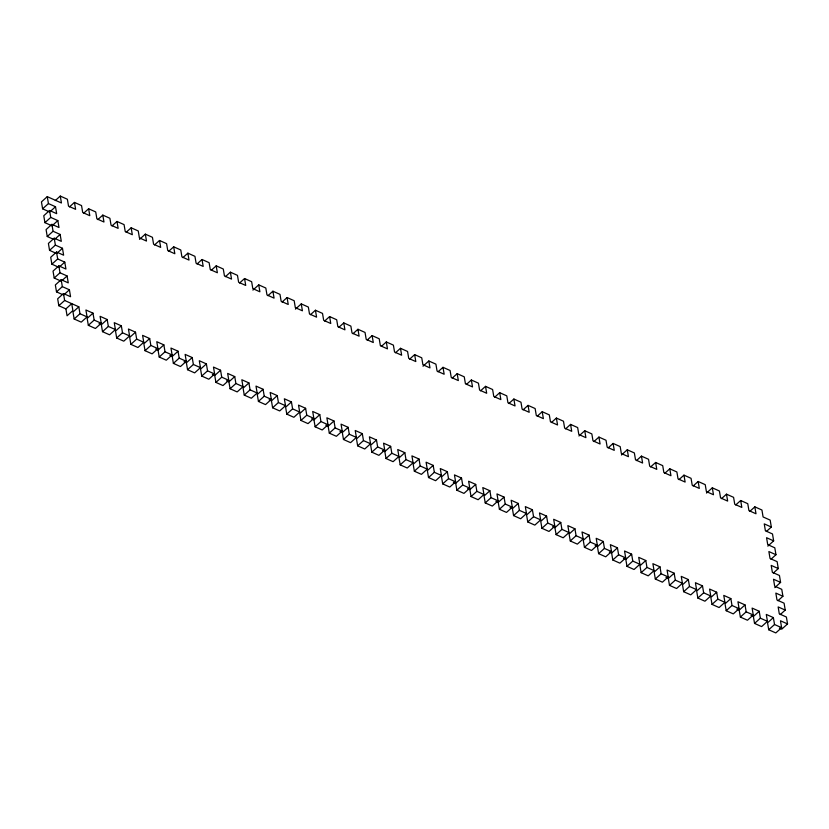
<?xml version="1.0" encoding="UTF-8"?>
<svg xmlns="http://www.w3.org/2000/svg" width="829" height="829" viewBox="0 0 829 829"><rect width="100%" height="100%" fill="white"/><g stroke="black" fill="none" stroke-linecap="round" stroke-linejoin="round"><path stroke-width="1.24" d="M55.294 200.566L60.289 196.069L61.439 202.991L47.263 196.649L41.45 201.893L42.611 208.815L49.699 211.986M42.611 208.815L48.424 203.571L47.263 196.649M48.424 203.571L55.512 206.742L56.673 213.664L49.585 210.493L43.771 215.737L44.921 222.659L52.009 225.83M50.528 211.24L55.512 206.742M44.921 222.659L50.745 217.416L49.585 210.493M69.47 206.908L74.455 202.411L81.543 205.582L82.703 212.504L89.791 215.675L88.63 208.763L83.646 213.25M50.745 217.416L57.833 220.587L58.994 227.509L51.906 224.338L46.082 229.581L47.243 236.503L53.149 239.146M52.838 225.084L57.833 220.587M47.243 236.503L53.056 231.26L51.906 224.338M54.217 238.182L48.403 243.425L49.553 250.348L56.641 253.519L62.465 248.275L55.377 245.104L54.217 238.182L61.305 241.353L60.144 234.431L53.056 231.26M55.16 238.918L60.144 234.431M49.553 250.348L55.377 245.104M62.465 248.275L63.626 255.197L56.538 252.026L50.714 257.259L51.875 264.182L58.963 267.352M97.822 219.592L102.806 215.105L109.894 218.276L111.055 225.198L118.143 228.369L116.982 221.447L111.998 225.934M51.875 264.182L57.688 258.949L56.538 252.026M57.688 258.949L64.776 262.119L65.937 269.042L58.849 265.871L53.035 271.104L54.196 278.026L61.273 281.197M59.792 266.606L64.776 262.119M54.196 278.026L60.009 272.793L58.849 265.871M60.009 272.793L67.097 275.964L68.258 282.876L61.17 279.705L55.346 284.948L56.507 291.87L62.413 294.513M62.113 280.451L67.097 275.964M56.507 291.87L62.33 286.627L61.17 279.705M126.174 232.275L131.158 227.788L138.246 230.959L139.407 237.882L146.495 241.052L145.334 234.13L139.51 239.363M62.33 286.627L69.408 289.798L70.569 296.72L63.481 293.549L57.667 298.792L58.828 305.714L65.916 308.885L67.066 315.808L72.89 310.564L71.729 303.642L65.916 308.885M63.595 295.041L69.408 289.798M58.828 305.714L64.641 300.471L63.481 293.549M64.641 300.471L78.817 306.813L72.993 312.056L74.154 318.978L81.242 322.149L87.066 316.906L85.905 309.984L92.993 313.155L94.154 320.077L101.242 323.248L95.418 328.491L88.33 325.32L87.169 318.398L92.993 313.155M154.515 244.959L159.51 240.472L166.598 243.643L167.748 250.565L174.836 253.736L173.686 246.814L168.691 251.301M74.154 318.978L79.978 313.735L78.817 306.813M88.33 325.32L94.154 320.077M121.345 325.838L115.521 331.082L116.682 338.004L123.77 341.175L129.583 335.932L122.495 332.761L121.345 325.838L114.257 322.668L115.407 329.59L109.594 334.833L102.506 331.662L101.345 324.74L107.169 319.497L100.081 316.326L101.242 323.248M182.867 257.643L187.862 253.156L194.939 256.327L196.1 263.249L203.188 266.42L202.027 259.498L197.043 263.985M102.506 331.662L108.33 326.419L107.169 319.497M116.682 338.004L122.495 332.761M129.583 335.932L128.433 329.009L135.51 332.18L129.697 337.424L130.858 344.346L137.946 347.517L143.759 342.273L142.598 335.362L149.686 338.533L150.847 345.444L157.935 348.626L152.121 353.859L145.034 350.688L143.873 343.766L149.686 338.533M211.219 270.327L216.203 265.84L223.291 269.01L224.452 275.933L231.54 279.104L230.379 272.181L225.395 276.679M130.858 344.346L136.671 339.102L135.51 332.18M145.034 350.688L150.847 345.444M169.862 355.392L172.225 356.449L173.375 363.371L180.463 366.542L186.287 361.309L179.199 358.138L178.038 351.216L170.95 348.045L172.111 354.967L166.287 360.2L159.209 357.03L158.049 350.107L163.862 344.874L156.774 341.703L157.935 348.626M239.571 283.021L244.555 278.523L251.643 281.694L252.804 288.616L259.892 291.787L258.731 284.865L252.907 290.109M159.209 357.03L165.023 351.797L163.862 344.874M172.225 356.449L178.038 351.216M173.375 363.371L179.199 358.138M206.39 363.9L200.566 369.133L201.727 376.055L208.815 379.226L214.638 373.993L207.551 370.822L206.39 363.9L199.302 360.729L200.463 367.651L194.639 372.884L187.551 369.713L186.401 362.791L192.214 357.558L185.126 354.387L186.287 361.309M267.922 295.704L272.907 291.207L279.995 294.378L281.155 301.3L288.233 304.471L287.083 297.549L282.088 302.046M187.551 369.713L193.375 364.48L192.214 357.558M201.727 376.055L207.551 370.822M226.555 380.77L228.918 381.827L230.079 388.749L237.167 391.92L242.98 386.677L235.892 383.506L234.742 376.584L227.654 373.413L228.804 380.335L222.991 385.578L215.903 382.397L214.742 375.485L220.566 370.242L213.478 367.071L214.638 373.993M295.435 309.134L301.259 303.891L308.347 307.062L309.497 313.984L316.585 317.155L315.424 310.233L310.44 314.73M215.903 382.397L221.726 377.164L220.566 370.242M228.918 381.827L234.742 376.584M230.079 388.749L235.892 383.506M242.98 386.677L241.83 379.755L248.918 382.925L243.094 388.169L244.254 395.091L251.342 398.262L257.156 393.019L255.995 386.096L263.083 389.267L264.244 396.189L271.332 399.36L265.518 404.604L258.43 401.433L257.27 394.511L263.083 389.267M324.616 321.072L329.6 316.574L336.688 319.745L337.849 326.667L344.937 329.838L343.776 322.916L338.792 327.414M244.254 395.091L250.068 389.848L248.918 382.925M258.43 401.433L264.244 396.189M291.435 401.951L285.622 407.194L286.772 414.117L293.86 417.288L299.683 412.044L292.596 408.873L291.435 401.951L284.347 398.78L285.508 405.702L279.694 410.946L272.606 407.775L271.446 400.853L277.259 395.609L270.171 392.438L271.332 399.36M352.967 333.755L357.952 329.268L365.04 332.439L366.2 339.351L373.288 342.532L372.128 335.61L367.143 340.097M272.606 407.775L278.42 402.531L277.259 395.609M286.772 414.117L292.596 408.873M299.683 412.044L298.523 405.122L305.611 408.293L299.797 413.536L300.948 420.458L308.036 423.629L313.859 418.386L312.699 411.464L319.787 414.635L320.947 421.557L328.035 424.728L322.212 429.971L315.124 426.8L313.963 419.878L311.6 418.821M381.319 346.439L386.304 341.952L393.392 345.123L394.552 352.045L401.64 355.216L400.48 348.294L395.485 352.781M300.948 420.458L306.771 415.215L305.611 408.293M313.963 419.878L319.787 414.635M315.124 426.8L320.947 421.557M339.952 431.505L342.315 432.562L343.475 439.484L350.563 442.655L356.377 437.411L349.289 434.241L348.139 427.318L341.051 424.147L342.211 431.07L336.387 436.313L329.3 433.142L328.139 426.22L333.963 420.977L326.875 417.806L328.035 424.728M409.661 359.123L414.655 354.636L421.743 357.807L422.894 364.729L429.982 367.9L428.821 360.978L423.008 366.221M329.3 433.142L335.123 427.899L333.963 420.977M342.315 432.562L348.139 427.318M343.475 439.484L349.289 434.241M356.377 437.411L355.226 430.489L362.314 433.66L356.491 438.904L357.651 445.826L364.739 448.997L370.553 443.753L369.402 436.831L376.48 440.002L377.641 446.924L384.729 450.095L378.915 455.339L371.827 452.168L370.667 445.246L376.48 440.002M438.013 371.806L442.997 367.32L450.085 370.49L451.245 377.413L458.333 380.584L457.173 373.661L452.188 378.148M357.651 445.826L363.465 440.582L362.314 433.66M371.827 452.168L377.641 446.924M404.832 452.696L399.018 457.929L400.179 464.851L407.257 468.022L413.08 462.779L405.992 459.608L404.832 452.696L397.744 449.515L398.904 456.437L393.091 461.68L386.003 458.51L384.843 451.587L390.656 446.344L383.568 443.173L384.729 450.095M466.364 384.49L471.349 380.003L478.437 383.174L479.597 390.096L486.685 393.267L485.525 386.345L480.54 390.832M386.003 458.51L391.816 453.266L390.656 446.344M400.179 464.851L405.992 459.608M413.08 462.779L411.92 455.867L419.008 459.038L413.194 464.271L414.345 471.193L421.433 474.364L427.256 469.131L426.096 462.209L433.184 465.38L434.344 472.302L441.432 475.473L435.608 480.706L428.52 477.535L427.36 470.613L433.184 465.38M494.716 397.184L499.7 392.687L506.788 395.858L507.949 402.78L515.037 405.951L513.876 399.029L508.882 403.526M414.345 471.193L420.168 465.96L419.008 459.038M428.52 477.535L434.344 472.302M441.432 475.473L440.272 468.551L447.359 471.722L441.536 476.955L442.696 483.877L449.784 487.048L455.608 481.815L454.447 474.893L461.535 478.064L462.696 484.986L469.774 488.157L463.96 493.39L456.872 490.219L455.712 483.297L453.349 482.24M523.058 409.868L528.052 405.371L535.14 408.542L536.29 415.464L543.378 418.635L542.228 411.712L537.233 416.21M442.696 483.877L448.52 478.644L447.359 471.722M455.712 483.297L461.535 478.064M456.872 490.219L462.696 484.986M489.887 490.747L484.063 495.991L485.224 502.902L492.312 506.084L498.125 500.84L491.037 497.669L489.887 490.747L482.799 487.576L483.949 494.498L478.136 499.732L471.048 496.561L469.888 489.649L475.711 484.405L468.623 481.234L469.774 488.157M551.409 422.552L556.394 418.054L563.482 421.225L564.642 428.147L571.73 431.318L570.57 424.396L565.585 428.894M471.048 496.561L476.862 491.328L475.711 484.405M485.224 502.902L491.037 497.669M510.053 507.617L512.415 508.674L513.576 515.597L520.653 518.767L526.477 513.524L519.389 510.353L518.229 503.431L511.141 500.26L512.301 507.182L506.488 512.426L499.4 509.255L498.239 502.333L504.053 497.089L496.965 493.918L498.125 500.84M578.932 435.981L584.746 430.738L591.833 433.909L592.994 440.831L600.082 444.002L598.921 437.08L593.937 441.577M499.4 509.255L505.213 504.011L504.053 497.089M512.415 508.674L518.229 503.431M513.576 515.597L519.389 510.353M526.477 513.524L525.317 506.602L532.405 509.773L526.591 515.016L527.741 521.938L534.829 525.109L540.653 519.866L539.492 512.944L546.58 516.115L547.741 523.037L554.829 526.208L549.005 531.451L541.917 528.28L540.767 521.358L546.58 516.115M608.113 447.919L613.097 443.422L620.185 446.603L621.346 453.515L628.434 456.686L627.273 449.774L621.449 455.007M527.741 521.938L533.565 516.695L532.405 509.773M541.917 528.28L547.741 523.037M574.932 528.798L569.108 534.042L570.269 540.964L577.357 544.135L583.181 538.891L576.093 535.721L574.932 528.798L567.844 525.627L569.005 532.55L563.181 537.793L556.093 534.622L554.933 527.7L560.756 522.457L553.668 519.286L554.829 526.208M636.454 460.603L641.449 456.116L648.537 459.287L649.687 466.209L656.775 469.38L655.625 462.458L650.63 466.945M556.093 534.622L561.917 529.379L560.756 522.457M570.269 540.964L576.093 535.721M583.181 538.891L582.02 531.969L589.108 535.14L583.284 540.384L584.445 547.306L591.533 550.477L597.346 545.233L596.196 538.311L603.284 541.482L604.434 548.404L611.522 551.575L605.709 556.819L598.621 553.648L597.46 546.726L595.098 545.669M664.806 473.286L669.791 468.799L676.879 471.97L678.039 478.893L685.127 482.063L683.966 475.141L678.982 479.628M584.445 547.306L590.258 542.062L589.108 535.14M597.46 546.726L603.284 541.482M598.621 553.648L604.434 548.404M623.449 558.352L625.812 559.409L626.973 566.331L634.061 569.502L639.874 564.259L632.786 561.088L631.625 554.166L624.538 550.995L625.698 557.917L619.885 563.16L612.797 559.989L611.636 553.067L617.45 547.824L610.362 544.653L611.522 551.575M693.158 485.97L698.142 481.483L705.23 484.654L706.391 491.576L713.479 494.747L712.318 487.825L706.505 493.068M612.797 559.989L618.61 554.746L617.45 547.824M625.812 559.409L631.625 554.166M626.973 566.331L632.786 561.088M639.874 564.259L638.713 557.337L645.801 560.508L639.988 565.751L641.138 572.673L648.226 575.844L654.05 570.601L652.889 563.679L659.977 566.849L661.138 573.772L668.226 576.943L662.402 582.186L655.314 579.015L654.164 572.093L659.977 566.849M721.51 498.654L726.494 494.167L733.582 497.338L734.743 504.26L741.831 507.431L740.67 500.509L735.686 504.996M641.138 572.673L646.962 567.43L645.801 560.508M655.314 579.015L661.138 573.772M688.329 579.544L682.505 584.777L683.666 591.699L690.754 594.87L696.578 589.637L689.49 586.466L688.329 579.544L681.241 576.373L682.402 583.284L676.578 588.528L669.49 585.357L668.329 578.435L674.153 573.202L667.065 570.031L668.226 576.943M749.851 511.348L754.846 506.851L761.934 510.022L763.084 516.944L770.172 520.115L771.333 527.037L766.348 531.524M669.49 585.357L675.314 580.113L674.153 573.202M683.666 591.699L689.49 586.466M696.578 589.637L695.417 582.714L702.505 585.885L696.681 591.118L697.842 598.041L704.93 601.212L710.743 595.978L709.593 589.056L716.681 592.227L717.831 599.149L724.919 602.32L719.106 607.553L712.018 604.382L710.857 597.46L716.681 592.227M697.842 598.041L703.655 592.808L702.505 585.885M767.83 546.124L773.654 540.881L772.493 533.959L765.405 530.788L764.245 523.866L771.333 527.037M712.018 604.382L717.831 599.149M770.98 559.212L775.965 554.725L774.804 547.803L767.727 544.632L766.566 537.71L773.654 540.881M724.919 602.32L723.769 595.398L730.846 598.569L725.033 603.802L726.194 610.724L733.282 613.895L739.095 608.662L737.934 601.74L745.022 604.911L746.183 611.833L753.271 615.004L747.457 620.237L740.37 617.066L739.209 610.154L736.846 609.097M726.194 610.724L732.007 605.491L730.846 598.569M773.302 573.057L778.286 568.57L777.125 561.647L770.037 558.477L768.877 551.554L775.965 554.725M739.209 610.154L745.022 604.911M740.37 617.066L746.183 611.833M774.783 587.647L780.597 582.404L779.447 575.481L772.359 572.311L771.198 565.399L778.286 568.57M773.374 617.595L767.561 622.838L768.711 629.76L775.799 632.931L781.623 627.688L774.535 624.517L773.374 617.595L766.286 614.424L767.447 621.346L761.623 626.589L754.545 623.418L753.385 616.496L759.198 611.253L752.11 608.082L753.271 615.004M777.934 600.745L782.918 596.248L781.757 589.326L774.669 586.155L773.509 579.233L780.597 582.404M754.545 623.418L760.359 618.175L759.198 611.253M780.244 614.59L785.229 610.092L784.079 603.17L776.991 599.999L775.83 593.077L782.918 596.248M768.711 629.76L774.535 624.517M785.229 610.092L778.151 606.921L779.301 613.843L786.389 617.014L787.55 623.936L781.737 629.18L779.374 628.123M60.289 196.069L67.377 199.24L68.527 206.162L75.615 209.333L74.455 202.411M88.63 208.763L95.718 211.934L96.879 218.846L103.967 222.017L102.806 215.105M116.982 221.447L124.07 224.618L125.231 231.54L132.319 234.711L131.158 227.788M145.334 234.13L152.422 237.301L153.583 244.223L160.671 247.394L159.51 240.472M173.686 246.814L180.774 249.985L181.924 256.907L189.012 260.078L187.862 253.156M202.027 259.498L209.115 262.669L210.276 269.591L217.364 272.762L216.203 265.84M230.379 272.181L237.467 275.352L238.628 282.274L245.716 285.445L244.555 278.523M258.731 284.865L265.819 288.036L266.979 294.958L274.067 298.129L272.907 291.207M287.083 297.549L294.171 300.72L295.321 307.642L302.409 310.813L301.259 303.891M315.424 310.233L322.512 313.403L323.673 320.326L330.761 323.497L329.6 316.574M343.776 322.916L350.864 326.098L352.024 333.009L359.112 336.18L357.952 329.268M372.128 335.61L379.216 338.781L380.376 345.703L387.464 348.874L386.304 341.952M400.48 348.294L407.567 351.465L408.718 358.387L415.806 361.558L414.655 354.636M428.821 360.978L435.909 364.149L437.07 371.071L444.157 374.242L442.997 367.32M457.173 373.661L464.261 376.832L465.421 383.754L472.509 386.925L471.349 380.003M485.525 386.345L492.613 389.516L493.773 396.438L500.861 399.609L499.7 392.687M513.876 399.029L520.964 402.2L522.115 409.122L529.203 412.293L528.052 405.371M542.228 411.712L549.306 414.883L550.466 421.806L557.554 424.976L556.394 418.054M570.57 424.396L577.658 427.567L578.818 434.489L585.906 437.66L584.746 430.738M598.921 437.08L606.009 440.251L607.17 447.173L614.258 450.344L613.097 443.422M627.273 449.774L634.361 452.945L635.522 459.867L642.599 463.038L641.449 456.116M655.625 462.458L662.713 465.629L663.863 472.551L670.951 475.722L669.791 468.799M683.966 475.141L691.054 478.312L692.215 485.234L699.303 488.405L698.142 481.483M712.318 487.825L719.406 490.996L720.567 497.918L727.655 501.089L726.494 494.167M740.67 500.509L747.758 503.68L748.919 510.602L756.007 513.773L754.846 506.851M787.55 623.936L780.462 620.766L781.623 627.688M79.978 313.735L87.066 316.906M108.33 326.419L115.407 329.59M136.671 339.102L143.759 342.273M165.023 351.797L172.111 354.967M193.375 364.48L200.463 367.651M221.726 377.164L228.804 380.335M250.068 389.848L257.156 393.019M278.42 402.531L285.508 405.702M306.771 415.215L313.859 418.386M335.123 427.899L342.211 431.07M363.465 440.582L370.553 443.753M391.816 453.266L398.904 456.437M420.168 465.96L427.256 469.131M448.52 478.644L455.608 481.815M476.862 491.328L483.949 494.498M505.213 504.011L512.301 507.182M533.565 516.695L540.653 519.866M561.917 529.379L569.005 532.55M590.258 542.062L597.346 545.233M618.61 554.746L625.698 557.917M646.962 567.43L654.05 570.601M675.314 580.113L682.402 583.284M703.655 592.808L710.743 595.978M732.007 605.491L739.095 608.662M760.359 618.175L767.447 621.346M98.983 323.683L101.345 324.74M155.686 349.05L158.049 350.107M184.038 361.734L186.401 362.791M212.379 374.428L214.742 375.485M269.083 399.796L271.446 400.853M325.776 425.163L328.139 426.22M382.48 450.53L384.843 451.587M467.525 488.592L469.888 489.649M495.877 501.276L498.239 502.333M552.57 526.643L554.933 527.7M609.274 552.01L611.636 553.067M665.967 577.378L668.329 578.435M751.022 615.439L753.385 616.496"/></g></svg>
